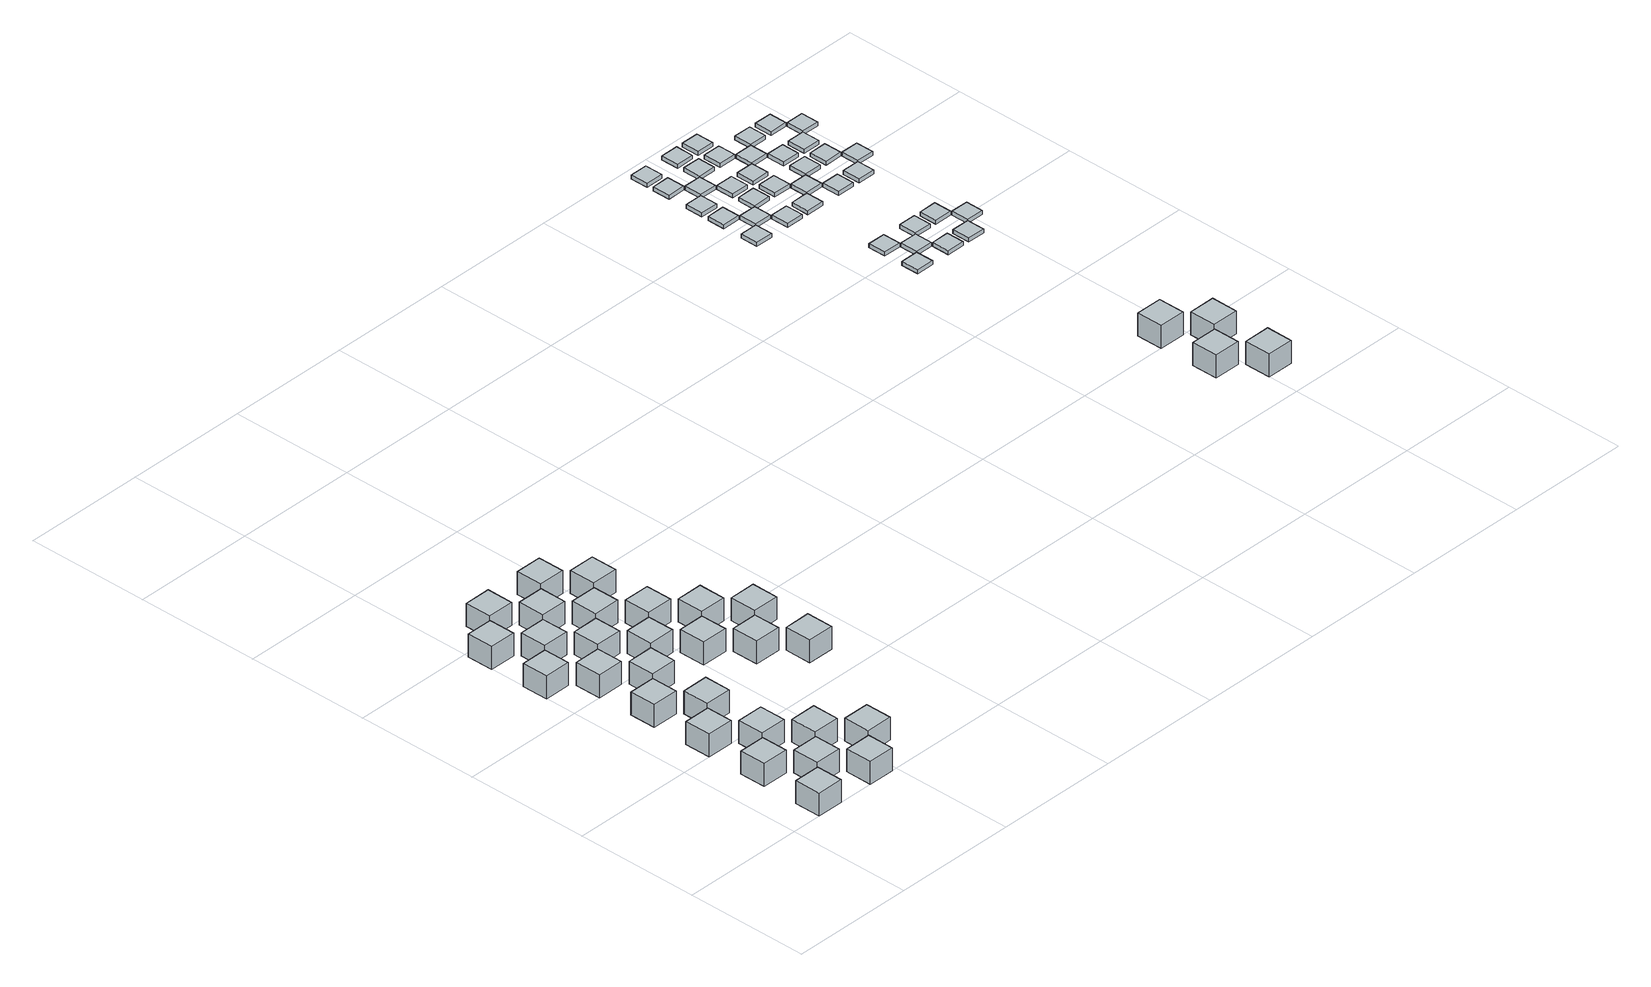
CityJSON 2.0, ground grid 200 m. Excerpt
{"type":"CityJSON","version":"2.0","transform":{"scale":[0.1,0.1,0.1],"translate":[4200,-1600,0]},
"CityObjects":{
"object1":{"type":"GenericCityObject","geometry":[{"type":"Solid","lod":"1","boundaries":[[[[0,1,2,3]],[[4,5,1,0]],[[5,6,2,1]],[[6,7,3,2]],[[7,4,0,3]],[[7,6,5,4]]]]}]},
"object2":{"type":"GenericCityObject","geometry":[{"type":"Solid","lod":"1","boundaries":[[[[8,9,10,11]],[[12,13,9,8]],[[13,14,10,9]],[[14,15,11,10]],[[15,12,8,11]],[[15,14,13,12]]]]}]},
"object3":{"type":"GenericCityObject","geometry":[{"type":"Solid","lod":"1","boundaries":[[[[16,17,18,19]],[[20,21,17,16]],[[21,22,18,17]],[[22,23,19,18]],[[23,20,16,19]],[[23,22,21,20]]]]}]},
"object4":{"type":"GenericCityObject","geometry":[{"type":"Solid","lod":"1","boundaries":[[[[24,25,26,27]],[[28,29,25,24]],[[29,30,26,25]],[[30,31,27,26]],[[31,28,24,27]],[[31,30,29,28]]]]}]},
"object5":{"type":"GenericCityObject","geometry":[{"type":"Solid","lod":"1","boundaries":[[[[32,33,34,35]],[[36,37,33,32]],[[37,38,34,33]],[[38,39,35,34]],[[39,36,32,35]],[[39,38,37,36]]]]}]},
"object6":{"type":"GenericCityObject","geometry":[{"type":"Solid","lod":"1","boundaries":[[[[40,41,42,43]],[[44,45,41,40]],[[45,46,42,41]],[[46,47,43,42]],[[47,44,40,43]],[[47,46,45,44]]]]}]},
"object7":{"type":"GenericCityObject","geometry":[{"type":"Solid","lod":"1","boundaries":[[[[48,49,50,51]],[[52,53,49,48]],[[53,54,50,49]],[[54,55,51,50]],[[55,52,48,51]],[[55,54,53,52]]]]}]},
"object8":{"type":"GenericCityObject","geometry":[{"type":"Solid","lod":"1","boundaries":[[[[56,57,58,59]],[[60,61,57,56]],[[61,62,58,57]],[[62,63,59,58]],[[63,60,56,59]],[[63,62,61,60]]]]}]},
"object9":{"type":"GenericCityObject","geometry":[{"type":"Solid","lod":"1","boundaries":[[[[64,65,66,67]],[[68,69,65,64]],[[69,70,66,65]],[[70,71,67,66]],[[71,68,64,67]],[[71,70,69,68]]]]}]},
"object10":{"type":"GenericCityObject","geometry":[{"type":"Solid","lod":"1","boundaries":[[[[72,73,74,75]],[[76,77,73,72]],[[77,78,74,73]],[[78,79,75,74]],[[79,76,72,75]],[[79,78,77,76]]]]}]},
"object11":{"type":"GenericCityObject","geometry":[{"type":"Solid","lod":"1","boundaries":[[[[80,81,82,83]],[[84,85,81,80]],[[85,86,82,81]],[[86,87,83,82]],[[87,84,80,83]],[[87,86,85,84]]]]}]},
"object12":{"type":"GenericCityObject","geometry":[{"type":"Solid","lod":"1","boundaries":[[[[88,89,90,91]],[[92,93,89,88]],[[93,94,90,89]],[[94,95,91,90]],[[95,92,88,91]],[[95,94,93,92]]]]}]},
"object13":{"type":"GenericCityObject","geometry":[{"type":"Solid","lod":"1","boundaries":[[[[96,97,98,99]],[[100,101,97,96]],[[101,102,98,97]],[[102,103,99,98]],[[103,100,96,99]],[[103,102,101,100]]]]}]},
"object14":{"type":"GenericCityObject","geometry":[{"type":"Solid","lod":"1","boundaries":[[[[104,105,106,107]],[[108,109,105,104]],[[109,110,106,105]],[[110,111,107,106]],[[111,108,104,107]],[[111,110,109,108]]]]}]},
"object15":{"type":"GenericCityObject","geometry":[{"type":"Solid","lod":"1","boundaries":[[[[112,113,114,115]],[[116,117,113,112]],[[117,118,114,113]],[[118,119,115,114]],[[119,116,112,115]],[[119,118,117,116]]]]}]},
"object16":{"type":"GenericCityObject","geometry":[{"type":"Solid","lod":"1","boundaries":[[[[120,121,122,123]],[[124,125,121,120]],[[125,126,122,121]],[[126,127,123,122]],[[127,124,120,123]],[[127,126,125,124]]]]}]},
"object17":{"type":"GenericCityObject","geometry":[{"type":"Solid","lod":"1","boundaries":[[[[128,129,130,131]],[[132,133,129,128]],[[133,134,130,129]],[[134,135,131,130]],[[135,132,128,131]],[[135,134,133,132]]]]}]},
"object18":{"type":"GenericCityObject","geometry":[{"type":"Solid","lod":"1","boundaries":[[[[136,137,138,139]],[[140,141,137,136]],[[141,142,138,137]],[[142,143,139,138]],[[143,140,136,139]],[[143,142,141,140]]]]}]},
"object19":{"type":"GenericCityObject","geometry":[{"type":"Solid","lod":"1","boundaries":[[[[144,145,146,147]],[[148,149,145,144]],[[149,150,146,145]],[[150,151,147,146]],[[151,148,144,147]],[[151,150,149,148]]]]}]},
"object20":{"type":"GenericCityObject","geometry":[{"type":"Solid","lod":"1","boundaries":[[[[152,153,154,155]],[[156,157,153,152]],[[157,158,154,153]],[[158,159,155,154]],[[159,156,152,155]],[[159,158,157,156]]]]}]},
"object21":{"type":"GenericCityObject","geometry":[{"type":"Solid","lod":"1","boundaries":[[[[160,161,162,163]],[[164,165,161,160]],[[165,166,162,161]],[[166,167,163,162]],[[167,164,160,163]],[[167,166,165,164]]]]}]},
"object22":{"type":"GenericCityObject","geometry":[{"type":"Solid","lod":"1","boundaries":[[[[168,169,170,171]],[[172,173,169,168]],[[173,174,170,169]],[[174,175,171,170]],[[175,172,168,171]],[[175,174,173,172]]]]}]},
"object23":{"type":"GenericCityObject","geometry":[{"type":"Solid","lod":"1","boundaries":[[[[176,177,178,179]],[[180,181,177,176]],[[181,182,178,177]],[[182,183,179,178]],[[183,180,176,179]],[[183,182,181,180]]]]}]},
"object24":{"type":"GenericCityObject","geometry":[{"type":"Solid","lod":"1","boundaries":[[[[184,185,186,187]],[[188,189,185,184]],[[189,190,186,185]],[[190,191,187,186]],[[191,188,184,187]],[[191,190,189,188]]]]}]},
"object25":{"type":"GenericCityObject","geometry":[{"type":"Solid","lod":"1","boundaries":[[[[192,193,194,195]],[[196,197,193,192]],[[197,198,194,193]],[[198,199,195,194]],[[199,196,192,195]],[[199,198,197,196]]]]}]},
"object26":{"type":"GenericCityObject","geometry":[{"type":"Solid","lod":"1","boundaries":[[[[200,201,202,203]],[[204,205,201,200]],[[205,206,202,201]],[[206,207,203,202]],[[207,204,200,203]],[[207,206,205,204]]]]}]},
"object27":{"type":"GenericCityObject","geometry":[{"type":"Solid","lod":"1","boundaries":[[[[208,209,210,211]],[[212,213,209,208]],[[213,214,210,209]],[[214,215,211,210]],[[215,212,208,211]],[[215,214,213,212]]]]}]},
"object28":{"type":"GenericCityObject","geometry":[{"type":"Solid","lod":"1","boundaries":[[[[216,217,218,219]],[[220,221,217,216]],[[221,222,218,217]],[[222,223,219,218]],[[223,220,216,219]],[[223,222,221,220]]]]}]},
"object29":{"type":"GenericCityObject","geometry":[{"type":"Solid","lod":"1","boundaries":[[[[224,225,226,227]],[[228,229,225,224]],[[229,230,226,225]],[[230,231,227,226]],[[231,228,224,227]],[[231,230,229,228]]]]}]},
"object30":{"type":"GenericCityObject","geometry":[{"type":"Solid","lod":"1","boundaries":[[[[232,233,234,235]],[[236,237,233,232]],[[237,238,234,233]],[[238,239,235,234]],[[239,236,232,235]],[[239,238,237,236]]]]}]},
"object31":{"type":"GenericCityObject","geometry":[{"type":"Solid","lod":"1","boundaries":[[[[240,241,242,243]],[[244,245,241,240]],[[245,246,242,241]],[[246,247,243,242]],[[247,244,240,243]],[[247,246,245,244]]]]}]},
"object32":{"type":"GenericCityObject","geometry":[{"type":"Solid","lod":"1","boundaries":[[[[248,249,250,251]],[[252,253,249,248]],[[253,254,250,249]],[[254,255,251,250]],[[255,252,248,251]],[[255,254,253,252]]]]}]},
"object33":{"type":"GenericCityObject","geometry":[{"type":"Solid","lod":"1","boundaries":[[[[256,257,258,259]],[[260,261,257,256]],[[261,262,258,257]],[[262,263,259,258]],[[263,260,256,259]],[[263,262,261,260]]]]}]},
"object34":{"type":"GenericCityObject","geometry":[{"type":"Solid","lod":"1","boundaries":[[[[264,265,266,267]],[[268,269,265,264]],[[269,270,266,265]],[[270,271,267,266]],[[271,268,264,267]],[[271,270,269,268]]]]}]},
"object35":{"type":"GenericCityObject","geometry":[{"type":"Solid","lod":"1","boundaries":[[[[272,273,274,275]],[[276,277,273,272]],[[277,278,274,273]],[[278,279,275,274]],[[279,276,272,275]],[[279,278,277,276]]]]}]},
"object36":{"type":"GenericCityObject","geometry":[{"type":"Solid","lod":"1","boundaries":[[[[280,281,282,283]],[[284,285,281,280]],[[285,286,282,281]],[[286,287,283,282]],[[287,284,280,283]],[[287,286,285,284]]]]}]},
"object37":{"type":"GenericCityObject","geometry":[{"type":"Solid","lod":"1","boundaries":[[[[288,289,290,291]],[[292,293,289,288]],[[293,294,290,289]],[[294,295,291,290]],[[295,292,288,291]],[[295,294,293,292]]]]}]},
"object38":{"type":"GenericCityObject","geometry":[{"type":"Solid","lod":"1","boundaries":[[[[296,297,298,299]],[[300,301,297,296]],[[301,302,298,297]],[[302,303,299,298]],[[303,300,296,299]],[[303,302,301,300]]]]}]},
"object39":{"type":"GenericCityObject","geometry":[{"type":"Solid","lod":"1","boundaries":[[[[304,305,306,307]],[[308,309,305,304]],[[309,310,306,305]],[[310,311,307,306]],[[311,308,304,307]],[[311,310,309,308]]]]}]},
"object40":{"type":"GenericCityObject","geometry":[{"type":"Solid","lod":"1","boundaries":[[[[312,313,314,315]],[[316,317,313,312]],[[317,318,314,313]],[[318,319,315,314]],[[319,316,312,315]],[[319,318,317,316]]]]}]},
"object41":{"type":"GenericCityObject","geometry":[{"type":"Solid","lod":"1","boundaries":[[[[320,321,322,323]],[[324,325,321,320]],[[325,326,322,321]],[[326,327,323,322]],[[327,324,320,323]],[[327,326,325,324]]]]}]},
"object42":{"type":"GenericCityObject","geometry":[{"type":"Solid","lod":"1","boundaries":[[[[328,329,330,331]],[[332,333,329,328]],[[333,334,330,329]],[[334,335,331,330]],[[335,332,328,331]],[[335,334,333,332]]]]}]},
"object43":{"type":"GenericCityObject","geometry":[{"type":"Solid","lod":"1","boundaries":[[[[336,337,338,339]],[[340,341,337,336]],[[341,342,338,337]],[[342,343,339,338]],[[343,340,336,339]],[[343,342,341,340]]]]}]},
"object44":{"type":"GenericCityObject","geometry":[{"type":"Solid","lod":"1","boundaries":[[[[344,345,346,347]],[[348,349,345,344]],[[349,350,346,345]],[[350,351,347,346]],[[351,348,344,347]],[[351,350,349,348]]]]}]},
"object45":{"type":"GenericCityObject","geometry":[{"type":"Solid","lod":"1","boundaries":[[[[352,353,354,355]],[[356,357,353,352]],[[357,358,354,353]],[[358,359,355,354]],[[359,356,352,355]],[[359,358,357,356]]]]}]},
"object46":{"type":"GenericCityObject","geometry":[{"type":"Solid","lod":"1","boundaries":[[[[360,361,362,363]],[[364,365,361,360]],[[365,366,362,361]],[[366,367,363,362]],[[367,364,360,363]],[[367,366,365,364]]]]}]},
"object47":{"type":"GenericCityObject","geometry":[{"type":"Solid","lod":"1","boundaries":[[[[368,369,370,371]],[[372,373,369,368]],[[373,374,370,369]],[[374,375,371,370]],[[375,372,368,371]],[[375,374,373,372]]]]}]},
"object48":{"type":"GenericCityObject","geometry":[{"type":"Solid","lod":"1","boundaries":[[[[376,377,378,379]],[[380,381,377,376]],[[381,382,378,377]],[[382,383,379,378]],[[383,380,376,379]],[[383,382,381,380]]]]}]},
"object49":{"type":"GenericCityObject","geometry":[{"type":"Solid","lod":"1","boundaries":[[[[384,385,386,387]],[[388,389,385,384]],[[389,390,386,385]],[[390,391,387,386]],[[391,388,384,387]],[[391,390,389,388]]]]}]},
"object50":{"type":"GenericCityObject","geometry":[{"type":"Solid","lod":"1","boundaries":[[[[392,393,394,395]],[[396,397,393,392]],[[397,398,394,393]],[[398,399,395,394]],[[399,396,392,395]],[[399,398,397,396]]]]}]},
"object51":{"type":"GenericCityObject","geometry":[{"type":"Solid","lod":"1","boundaries":[[[[400,401,402,403]],[[404,405,401,400]],[[405,406,402,401]],[[406,407,403,402]],[[407,404,400,403]],[[407,406,405,404]]]]}]},
"object52":{"type":"GenericCityObject","geometry":[{"type":"Solid","lod":"1","boundaries":[[[[408,409,410,411]],[[412,413,409,408]],[[413,414,410,409]],[[414,415,411,410]],[[415,412,408,411]],[[415,414,413,412]]]]}]},
"object53":{"type":"GenericCityObject","geometry":[{"type":"Solid","lod":"1","boundaries":[[[[416,417,418,419]],[[420,421,417,416]],[[421,422,418,417]],[[422,423,419,418]],[[423,420,416,419]],[[423,422,421,420]]]]}]},
"object54":{"type":"GenericCityObject","geometry":[{"type":"Solid","lod":"1","boundaries":[[[[424,425,426,427]],[[428,429,425,424]],[[429,430,426,425]],[[430,431,427,426]],[[431,428,424,427]],[[431,430,429,428]]]]}]},
"object55":{"type":"GenericCityObject","geometry":[{"type":"Solid","lod":"1","boundaries":[[[[432,433,434,435]],[[436,437,433,432]],[[437,438,434,433]],[[438,439,435,434]],[[439,436,432,435]],[[439,438,437,436]]]]}]},
"object56":{"type":"GenericCityObject","geometry":[{"type":"Solid","lod":"1","boundaries":[[[[440,441,442,443]],[[444,445,441,440]],[[445,446,442,441]],[[446,447,443,442]],[[447,444,440,443]],[[447,446,445,444]]]]}]},
"object57":{"type":"GenericCityObject","geometry":[{"type":"Solid","lod":"1","boundaries":[[[[448,449,450,451]],[[452,453,449,448]],[[453,454,450,449]],[[454,455,451,450]],[[455,452,448,451]],[[455,454,453,452]]]]}]},
"object58":{"type":"GenericCityObject","geometry":[{"type":"Solid","lod":"1","boundaries":[[[[456,457,458,459]],[[460,461,457,456]],[[461,462,458,457]],[[462,463,459,458]],[[463,460,456,459]],[[463,462,461,460]]]]}]},
"object59":{"type":"GenericCityObject","geometry":[{"type":"Solid","lod":"1","boundaries":[[[[464,465,466,467]],[[468,469,465,464]],[[469,470,466,465]],[[470,471,467,466]],[[471,468,464,467]],[[471,470,469,468]]]]}]},
"object60":{"type":"GenericCityObject","geometry":[{"type":"Solid","lod":"1","boundaries":[[[[472,473,474,475]],[[476,477,473,472]],[[477,478,474,473]],[[478,479,475,474]],[[479,476,472,475]],[[479,478,477,476]]]]}]},
"object61":{"type":"GenericCityObject","geometry":[{"type":"Solid","lod":"1","boundaries":[[[[480,481,482,483]],[[484,485,481,480]],[[485,486,482,481]],[[486,487,483,482]],[[487,484,480,483]],[[487,486,485,484]]]]}]},
"object62":{"type":"GenericCityObject","geometry":[{"type":"Solid","lod":"1","boundaries":[[[[488,489,490,491]],[[492,493,489,488]],[[493,494,490,489]],[[494,495,491,490]],[[495,492,488,491]],[[495,494,493,492]]]]}]},
"object63":{"type":"GenericCityObject","geometry":[{"type":"Solid","lod":"1","boundaries":[[[[496,497,498,499]],[[500,501,497,496]],[[501,502,498,497]],[[502,503,499,498]],[[503,500,496,499]],[[503,502,501,500]]]]}]},
"object64":{"type":"GenericCityObject","geometry":[{"type":"Solid","lod":"1","boundaries":[[[[504,505,506,507]],[[508,509,505,504]],[[509,510,506,505]],[[510,511,507,506]],[[511,508,504,507]],[[511,510,509,508]]]]}]},
"object65":{"type":"GenericCityObject","geometry":[{"type":"Solid","lod":"1","boundaries":[[[[512,513,514,515]],[[516,517,513,512]],[[517,518,514,513]],[[518,519,515,514]],[[519,516,512,515]],[[519,518,517,516]]]]}]},
"object66":{"type":"GenericCityObject","geometry":[{"type":"Solid","lod":"1","boundaries":[[[[520,521,522,523]],[[524,525,521,520]],[[525,526,522,521]],[[526,527,523,522]],[[527,524,520,523]],[[527,526,525,524]]]]}]},
"object67":{"type":"GenericCityObject","geometry":[{"type":"Solid","lod":"1","boundaries":[[[[528,529,530,531]],[[532,533,529,528]],[[533,534,530,529]],[[534,535,531,530]],[[535,532,528,531]],[[535,534,533,532]]]]}]},
"object68":{"type":"GenericCityObject","geometry":[{"type":"Solid","lod":"1","boundaries":[[[[536,537,538,539]],[[540,541,537,536]],[[541,542,538,537]],[[542,543,539,538]],[[543,540,536,539]],[[543,542,541,540]]]]}]},
"object69":{"type":"GenericCityObject","geometry":[{"type":"Solid","lod":"1","boundaries":[[[[544,545,546,547]],[[548,549,545,544]],[[549,550,546,545]],[[550,551,547,546]],[[551,548,544,547]],[[551,550,549,548]]]]}]}
},
"vertices":[
[500,0,0],[929,0,0],[929,429,0],[500,429,0],[500,0,375],[929,0,375],[929,429,375],[500,429,375],
[500,1000,0],[929,1000,0],[929,1429,0],[500,1429,0],[500,1000,375],[929,1000,375],[929,1429,375],[500,1429,375],
[500,2000,0],[929,2000,0],[929,2429,0],[500,2429,0],[500,2000,375],[929,2000,375],[929,2429,375],[500,2429,375],
[1000,500,0],[1429,500,0],[1429,929,0],[1000,929,0],[1000,500,375],[1429,500,375],[1429,929,375],[1000,929,375],
[0,4500,0],[429,4500,0],[429,4929,0],[0,4929,0],[0,4500,375],[429,4500,375],[429,4929,375],[0,4929,375],
[500,3000,0],[929,3000,0],[929,3429,0],[500,3429,0],[500,3000,375],[929,3000,375],[929,3429,375],[500,3429,375],
[1000,1500,0],[1429,1500,0],[1429,1929,0],[1000,1929,0],[1000,1500,375],[1429,1500,375],[1429,1929,375],[1000,1929,375],
[1500,0,0],[1929,0,0],[1929,429,0],[1500,429,0],[1500,0,375],[1929,0,375],[1929,429,375],[1500,429,375],
[0,5500,0],[429,5500,0],[429,5929,0],[0,5929,0],[0,5500,375],[429,5500,375],[429,5929,375],[0,5929,375],
[500,4000,0],[929,4000,0],[929,4429,0],[500,4429,0],[500,4000,375],[929,4000,375],[929,4429,375],[500,4429,375],
[1000,2500,0],[1429,2500,0],[1429,2929,0],[1000,2929,0],[1000,2500,375],[1429,2500,375],[1429,2929,375],[1000,2929,375],
[1500,1000,0],[1929,1000,0],[1929,1429,0],[1500,1429,0],[1500,1000,375],[1929,1000,375],[1929,1429,375],[1500,1429,375],
[500,5000,0],[929,5000,0],[929,5429,0],[500,5429,0],[500,5000,375],[929,5000,375],[929,5429,375],[500,5429,375],
[1000,3500,0],[1429,3500,0],[1429,3929,0],[1000,3929,0],[1000,3500,375],[1429,3500,375],[1429,3929,375],[1000,3929,375],
[2000,500,0],[2429,500,0],[2429,929,0],[2000,929,0],[2000,500,375],[2429,500,375],[2429,929,375],[2000,929,375],
[500,6000,0],[929,6000,0],[929,6429,0],[500,6429,0],[500,6000,375],[929,6000,375],[929,6429,375],[500,6429,375],
[1000,4500,0],[1429,4500,0],[1429,4929,0],[1000,4929,0],[1000,4500,375],[1429,4500,375],[1429,4929,375],[1000,4929,375],
[1000,5500,0],[1429,5500,0],[1429,5929,0],[1000,5929,0],[1000,5500,375],[1429,5500,375],[1429,5929,375],[1000,5929,375],
[1500,4000,0],[1929,4000,0],[1929,4429,0],[1500,4429,0],[1500,4000,375],[1929,4000,375],[1929,4429,375],[1500,4429,375],
[1500,5000,0],[1929,5000,0],[1929,5429,0],[1500,5429,0],[1500,5000,375],[1929,5000,375],[1929,5429,375],[1500,5429,375],
[2000,3500,0],[2429,3500,0],[2429,3929,0],[2000,3929,0],[2000,3500,375],[2429,3500,375],[2429,3929,375],[2000,3929,375],
[1500,6000,0],[1929,6000,0],[1929,6429,0],[1500,6429,0],[1500,6000,375],[1929,6000,375],[1929,6429,375],[1500,6429,375],
[2000,4500,0],[2429,4500,0],[2429,4929,0],[2000,4929,0],[2000,4500,375],[2429,4500,375],[2429,4929,375],[2000,4929,375],
[2500,3000,0],[2929,3000,0],[2929,3429,0],[2500,3429,0],[2500,3000,375],[2929,3000,375],[2929,3429,375],[2500,3429,375],
[2000,5500,0],[2429,5500,0],[2429,5929,0],[2000,5929,0],[2000,5500,375],[2429,5500,375],[2429,5929,375],[2000,5929,375],
[2500,4000,0],[2929,4000,0],[2929,4429,0],[2500,4429,0],[2500,4000,375],[2929,4000,375],[2929,4429,375],[2500,4429,375],
[3000,2500,0],[3429,2500,0],[3429,2929,0],[3000,2929,0],[3000,2500,375],[3429,2500,375],[3429,2929,375],[3000,2929,375],
[3000,3500,0],[3429,3500,0],[3429,3929,0],[3000,3929,0],[3000,3500,375],[3429,3500,375],[3429,3929,375],[3000,3929,375],
[9550,9550,0],[9839,9550,0],[9839,9839,0],[9550,9839,0],[9550,9550,65],[9839,9550,65],[9839,9839,65],[9550,9839,65],
[11500,3000,0],[11929,3000,0],[11929,3429,0],[11500,3429,0],[11500,3000,375],[11929,3000,375],[11929,3429,375],[11500,3429,375],
[9550,10150,0],[9839,10150,0],[9839,10439,0],[9550,10439,0],[9550,10150,65],[9839,10150,65],[9839,10439,65],[9550,10439,65],
[9550,10550,0],[9839,10550,0],[9839,10839,0],[9550,10839,0],[9550,10550,65],[9839,10550,65],[9839,10839,65],[9550,10839,65],
[11500,4000,0],[11929,4000,0],[11929,4429,0],[11500,4429,0],[11500,4000,375],[11929,4000,375],[11929,4429,375],[11500,4429,375],
[9850,9850,0],[10139,9850,0],[10139,10139,0],[9850,10139,0],[9850,9850,65],[10139,9850,65],[10139,10139,65],[9850,10139,65],
[10550,7550,0],[10839,7550,0],[10839,7839,0],[10550,7839,0],[10550,7550,65],[10839,7550,65],[10839,7839,65],[10550,7839,65],
[12000,2500,0],[12429,2500,0],[12429,2929,0],[12000,2929,0],[12000,2500,375],[12429,2500,375],[12429,2929,375],[12000,2929,375],
[9550,11150,0],[9839,11150,0],[9839,11439,0],[9550,11439,0],[9550,11150,65],[9839,11150,65],[9839,11439,65],[9550,11439,65],
[10550,8150,0],[10839,8150,0],[10839,8439,0],[10550,8439,0],[10550,8150,65],[10839,8150,65],[10839,8439,65],[10550,8439,65],
[10150,9550,0],[10439,9550,0],[10439,9839,0],[10150,9839,0],[10150,9550,65],[10439,9550,65],[10439,9839,65],[10150,9839,65],
[9550,11550,0],[9839,11550,0],[9839,11839,0],[9550,11839,0],[9550,11550,65],[9839,11550,65],[9839,11839,65],[9550,11839,65],
[9850,10850,0],[10139,10850,0],[10139,11139,0],[9850,11139,0],[9850,10850,65],[10139,10850,65],[10139,11139,65],[9850,11139,65],
[12000,3500,0],[12429,3500,0],[12429,3929,0],[12000,3929,0],[12000,3500,375],[12429,3500,375],[12429,3929,375],[12000,3929,375],
[10150,10150,0],[10439,10150,0],[10439,10439,0],[10150,10439,0],[10150,10150,65],[10439,10150,65],[10439,10439,65],[10150,10439,65],
[10850,7850,0],[11139,7850,0],[11139,8139,0],[10850,8139,0],[10850,7850,65],[11139,7850,65],[11139,8139,65],[10850,8139,65],
[10150,10550,0],[10439,10550,0],[10439,10839,0],[10150,10839,0],[10150,10550,65],[10439,10550,65],[10439,10839,65],[10150,10839,65],
[11150,7550,0],[11439,7550,0],[11439,7839,0],[11150,7839,0],[11150,7550,65],[11439,7550,65],[11439,7839,65],[11150,7839,65],
[10550,9550,0],[10839,9550,0],[10839,9839,0],[10550,9839,0],[10550,9550,65],[10839,9550,65],[10839,9839,65],[10550,9839,65],
[10150,11150,0],[10439,11150,0],[10439,11439,0],[10150,11439,0],[10150,11150,65],[10439,11150,65],[10439,11439,65],[10150,11439,65],
[11150,8150,0],[11439,8150,0],[11439,8439,0],[11150,8439,0],[11150,8150,65],[11439,8150,65],[11439,8439,65],[11150,8439,65],
[10550,10150,0],[10839,10150,0],[10839,10439,0],[10550,10439,0],[10550,10150,65],[10839,10150,65],[10839,10439,65],[10550,10439,65],
[10150,11550,0],[10439,11550,0],[10439,11839,0],[10150,11839,0],[10150,11550,65],[10439,11550,65],[10439,11839,65],[10150,11839,65],
[10550,10550,0],[10839,10550,0],[10839,10839,0],[10550,10839,0],[10550,10550,65],[10839,10550,65],[10839,10839,65],[10550,10839,65],
[10850,9850,0],[11139,9850,0],[11139,10139,0],[10850,10139,0],[10850,9850,65],[11139,9850,65],[11139,10139,65],[10850,10139,65],
[11550,7550,0],[11839,7550,0],[11839,7839,0],[11550,7839,0],[11550,7550,65],[11839,7550,65],[11839,7839,65],[11550,7839,65],
[10550,11150,0],[10839,11150,0],[10839,11439,0],[10550,11439,0],[10550,11150,65],[10839,11150,65],[10839,11439,65],[10550,11439,65],
[11550,8150,0],[11839,8150,0],[11839,8439,0],[11550,8439,0],[11550,8150,65],[11839,8150,65],[11839,8439,65],[11550,8439,65],
[11150,9550,0],[11439,9550,0],[11439,9839,0],[11150,9839,0],[11150,9550,65],[11439,9550,65],[11439,9839,65],[11150,9839,65],
[10550,11550,0],[10839,11550,0],[10839,11839,0],[10550,11839,0],[10550,11550,65],[10839,11550,65],[10839,11839,65],[10550,11839,65],
[10850,10850,0],[11139,10850,0],[11139,11139,0],[10850,11139,0],[10850,10850,65],[11139,10850,65],[11139,11139,65],[10850,11139,65],
[11150,10150,0],[11439,10150,0],[11439,10439,0],[11150,10439,0],[11150,10150,65],[11439,10150,65],[11439,10439,65],[11150,10439,65],
[11850,7850,0],[12139,7850,0],[12139,8139,0],[11850,8139,0],[11850,7850,65],[12139,7850,65],[12139,8139,65],[11850,8139,65],
[11150,10550,0],[11439,10550,0],[11439,10839,0],[11150,10839,0],[11150,10550,65],[11439,10550,65],[11439,10839,65],[11150,10839,65],
[11550,9550,0],[11839,9550,0],[11839,9839,0],[11550,9839,0],[11550,9550,65],[11839,9550,65],[11839,9839,65],[11550,9839,65],
[11150,11150,0],[11439,11150,0],[11439,11439,0],[11150,11439,0],[11150,11150,65],[11439,11150,65],[11439,11439,65],[11150,11439,65],
[11550,10150,0],[11839,10150,0],[11839,10439,0],[11550,10439,0],[11550,10150,65],[11839,10150,65],[11839,10439,65],[11550,10439,65],
[11550,10550,0],[11839,10550,0],[11839,10839,0],[11550,10839,0],[11550,10550,65],[11839,10550,65],[11839,10839,65],[11550,10839,65],
[11850,9850,0],[12139,9850,0],[12139,10139,0],[11850,10139,0],[11850,9850,65],[12139,9850,65],[12139,10139,65],[11850,10139,65],
[11550,11150,0],[11839,11150,0],[11839,11439,0],[11550,11439,0],[11550,11150,65],[11839,11150,65],[11839,11439,65],[11550,11439,65],
[11850,10850,0],[12139,10850,0],[12139,11139,0],[11850,11139,0],[11850,10850,65],[12139,10850,65],[12139,11139,65],[11850,11139,65]
]}
